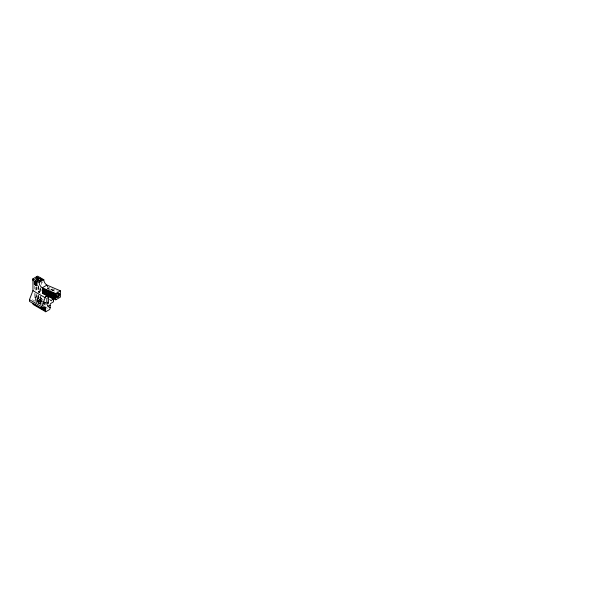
<?xml version="1.0" encoding="UTF-8"?>
<svg xmlns="http://www.w3.org/2000/svg" width="589" height="589" viewBox="0 0 589 589"><rect width="100%" height="100%" fill="white"/><g stroke="black" fill="none" stroke-linecap="round" stroke-linejoin="round"><path stroke-width="0.44" stroke-dasharray="2.94 2.21" d="M42.644 301.892L37.21 298.756L38.108 296.451L43.542 299.587M41.871 303.239L37.21 300.552L38.027 298.284L37.21 298.756M37.21 300.552L38.027 300.073L37.21 302.341L41.09 304.579M40.685 291.651L40.45 290.664M47.297 286.04L47.297 286.821L47.842 286.504M39.537 303.328L39.537 299.742L41.245 298.756L43.439 300.022M36.076 302.459L37.21 301.804L38.373 302.032L40.862 303.46L40.862 294.5M40.472 296.517L40.472 303.688L40.862 303.46M39.065 303.357L38.373 303.048L38.373 294.861M47.297 286.821L57.641 291.224M47.297 288.779L47.297 287.999L56.051 291.717M48.099 289.118L50.485 290.134M41.053 282.646L41.672 283.007A1.097 0.633 -60 0 0 42.423 281.91M51.906 289.714L55.049 291.533L47.297 287.999M41.48 290.208L37.6 287.962L40.096 291.511M49.631 299.565L51.957 300.905M49.55 299.698L51.876 301.045M37.21 301.804L37.21 296.429L36.128 295.803A1.207 0.699 -60 0 1 35.274 297.276A1.207 0.699 -60 0 1 34.42 296.782L34.42 293.226M38.027 298.284L42.688 300.972M43.461 301.421L45.787 302.768M38.027 298.439L42.688 301.126M43.461 301.575L45.787 302.923M34.42 296.782L35.502 297.416A1.207 0.699 -60 0 0 36.356 297.909A1.207 0.699 -60 0 0 37.21 296.429M39.537 299.742L42.46 301.428M43.188 301.848L45.375 303.114M34.67 297.342L35.752 297.968M43.417 302.341L45.751 303.688M46.524 304.138L48.85 305.477M38.027 300.073L41.907 302.319M42.688 302.768L48.894 306.354M38.027 300.235L41.907 302.474M42.688 302.923L48.894 306.508M42.644 303.688L48.85 307.274M40.472 303.688L41.245 304.138M41.871 305.028L44.197 306.376M44.97 306.825L48.077 308.614M32.432 299.72L37.092 302.415M37.865 302.856L40.972 304.653M41.745 305.102L44.079 306.442M41.245 282.676L41.245 284.494M41.245 298.756L41.245 303.239M40.862 288.227L40.862 293.602M40.472 287.557L40.472 290.244M38.764 285.849L38.764 290.333M38.764 294.817L38.764 303.777M38.373 285.901L38.373 290.377M37.99 287.02L37.99 289.707M37.99 295.082L37.99 302.253M36.282 287.108L36.282 290.694M36.282 294.279L36.282 303.239M36.128 286.902L36.128 290.458M35.892 287.329L35.892 292.711M35.892 293.602L35.892 301.671M35.502 297.416L35.502 301.892M34.42 286.107L34.42 289.663M50.706 290.038A1.76 1.016 -60 0 1 52.222 290.171"/><path stroke-width="0.88" d="M42.644 293.425L42.644 292.645L55.373 298.056L55.373 298.844L42.644 293.425L55.373 298.844M52.009 297.975L53.511 300.103L53.511 301.804L50.521 303.615L49.631 305.927L50.448 305.455L49.631 307.716L50.448 307.399L49.631 309.512L45.751 311.75L44.926 310.432L29.45 301.354L29.45 299.654L32.94 290.649L32.94 278.818L37.6 276.131L43.807 279.716A4.388 2.533 60 0 0 46.914 285.091L60.417 290.833L60.417 297.106L55.756 299.794L46.509 295.855A2.194 1.266 60 0 0 45.36 296.922L41.871 306.825L41.871 308.526M39.345 292.468L39.353 291.953M42.644 289.508L55.373 294.927L55.373 294.139L42.644 288.728L42.644 289.508L55.373 294.927M42.644 291.474L55.373 296.885L55.373 296.098L42.644 290.686L42.644 291.474L55.373 296.885M54.829 294.456L55.373 294.139M54.829 296.414L55.373 296.098M54.829 298.373L55.373 298.056M40.862 279.267L37.21 277.61L35.502 278.597L38.373 280.703L39.537 280.924L41.245 279.937L40.472 279.488L40.862 279.267L40.862 281.056M32.94 278.818L39.154 282.403L43.807 279.716M39.154 282.403A4.388 2.533 60 0 0 42.253 287.778L46.914 285.091M45.36 296.922L46.914 296.031M42.253 287.778L55.756 293.521L60.417 290.833M48.541 302.967L46.833 303.953L46.833 298.336L48.541 297.349L48.541 302.967L47.083 302.128M41.944 308.57L44.852 306.891L45.751 308.165L44.926 308.636L43.38 307.745M44.926 310.432L45.751 309.961L43.38 307.9M38.918 291.496L38.638 291.886M39.213 292.483L38.565 291.894L39.117 291.607M36.746 276.977L37.21 277.25M39.964 280.497L39.264 280.092L39.264 281.483M32.866 279.223L33.33 279.488M35.701 281.306A1.097 0.633 -60 0 0 34.92 282.646L34.92 284.487A1.097 0.633 -60 0 0 35.701 284.936L37.019 285.694L37.019 282.065L36.393 281.711L36.393 282.558L35.075 280.946A1.097 0.633 -60 0 0 34.302 282.293L34.302 284.126A1.097 0.633 -60 0 0 35.075 284.575M51.957 299.205L53.511 300.103M32.94 290.649L45.36 297.82M44.197 307.274L45.751 308.165M29.45 299.654L41.871 306.825M41.871 307.716L45.751 309.961M32.513 303.261L44.926 310.587M45.751 311.75L33.33 304.579L32.513 303.416M39.088 291.592L39.345 291.975M32.866 279.937L33.33 280.924M42.644 288.728L42.872 289.376M42.644 290.686L42.872 291.334M42.644 292.645L42.872 293.293M55.756 293.521L55.756 299.794M38.373 277.831L38.373 280.519M37.99 278.06L37.99 280.747M37.21 277.61L37.21 280.342M36.393 285.334A1.097 0.633 -60 0 1 35.62 284.892L35.62 283.051A1.097 0.633 -60 0 1 36.393 281.711M40.906 278.56A1.097 0.633 -60 0 1 41.105 278.847M42.062 279.274A1.097 0.633 -60 0 1 42.349 279.436M37.019 282.065A1.097 0.633 -60 0 0 36.238 283.412L36.238 285.245A1.097 0.633 -60 0 0 37.019 285.694M39.735 278.258A1.097 0.633 -60 0 1 40.405 278.317M57.31 293.432A1.76 1.016 -60 0 1 58.385 294.964A1.76 1.016 -60 0 1 56.235 296.201M56.691 293.985A1.76 1.016 -60 0 1 56.993 293.668M58.723 293.108A2.304 1.333 -60 0 1 58.304 295.788A2.304 1.333 -60 0 1 56.161 296.863M58.51 296.885A2.304 1.333 -60 0 0 59.239 293.315A2.304 1.333 -60 0 0 56.515 295.737A2.304 1.333 -60 0 0 58.51 296.885"/></g></svg>
